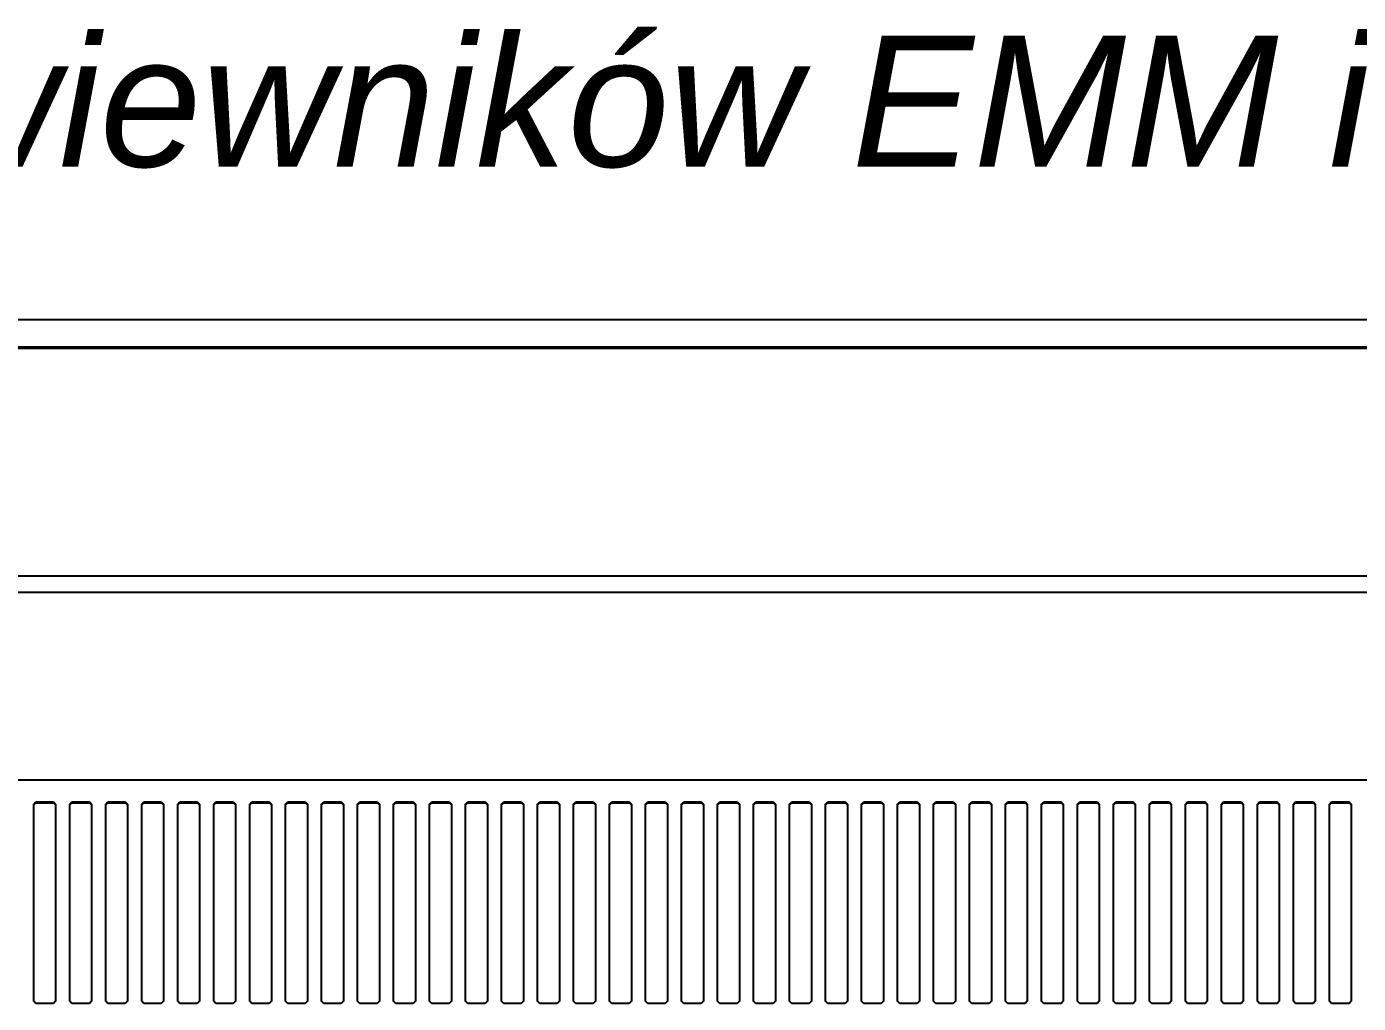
# Model space of a CAD drawing. Extents: x 11 to 255, y 34 to 125.
# Drawn here: x 133 to 194, y 80.2 to 125 of the extents above; entities that cross this region are included whole.
import ezdxf

# ---------------------------------------------------------------- set-up
doc = ezdxf.new("R2010")
doc.units = 0
doc.header["$MEASUREMENT"] = 0
doc.layers.get('0').update_dxf_attribs({"linetype": 'CONTINUOUS'})
doc.styles.get("Standard").update_dxf_attribs({"font": 'ARIALI.TTF'})

msp = doc.modelspace()

# ---------------------------------------------------------------- linework, layer by layer
at = {"color": 7, "linetype": 'CONTINUOUS'}
for p, q in [((24.136, 111.521), (222.039, 111.521)), ((23.838, 110.271), (222.336, 110.271)), ((24.689, 110.219), (221.486, 110.219)), ((133.412, 110.265), (133.312, 110.265)), ((133.312, 110.265), (133.312, 110.22)), ((133.312, 110.22), (133.412, 110.22)), ((134.212, 110.265), (133.412, 110.265)), ((133.412, 110.22), (133.412, 110.265)), ((133.412, 110.22), (134.212, 110.22)), ((134.312, 110.265), (134.212, 110.265)), ((134.212, 110.22), (134.212, 110.265)), ((134.212, 110.22), (134.312, 110.22)), ((134.312, 110.22), (134.312, 110.265)), ((135.062, 110.265), (134.962, 110.265)), ((134.962, 110.265), (134.962, 110.22)), ((134.962, 110.22), (135.062, 110.22)), ((135.862, 110.265), (135.062, 110.265)), ((135.062, 110.22), (135.062, 110.265)), ((135.062, 110.22), (135.862, 110.22)), ((135.962, 110.265), (135.862, 110.265)), ((135.862, 110.22), (135.862, 110.265)), ((135.862, 110.22), (135.962, 110.22)), ((135.962, 110.22), (135.962, 110.265)), ((136.712, 110.265), (136.612, 110.265)), ((136.612, 110.265), (136.612, 110.22)), ((136.612, 110.22), (136.712, 110.22)), ((137.512, 110.265), (136.712, 110.265)), ((136.712, 110.22), (136.712, 110.265)), ((136.712, 110.22), (137.512, 110.22)), ((137.612, 110.265), (137.512, 110.265)), ((137.512, 110.22), (137.512, 110.265)), ((137.512, 110.22), (137.612, 110.22)), ((137.612, 110.22), (137.612, 110.265)), ((138.362, 110.265), (138.262, 110.265)), ((138.262, 110.265), (138.262, 110.22)), ((138.262, 110.22), (138.362, 110.22)), ((139.162, 110.265), (138.362, 110.265)), ((138.362, 110.22), (138.362, 110.265)), ((138.362, 110.22), (139.162, 110.22)), ((139.262, 110.265), (139.162, 110.265)), ((139.162, 110.22), (139.162, 110.265)), ((139.162, 110.22), (139.262, 110.22)), ((139.262, 110.22), (139.262, 110.265)), ((140.012, 110.265), (139.912, 110.265)), ((139.912, 110.265), (139.912, 110.22)), ((139.912, 110.22), (140.012, 110.22)), ((140.812, 110.265), (140.012, 110.265)), ((140.012, 110.22), (140.012, 110.265)), ((140.012, 110.22), (140.812, 110.22)), ((140.912, 110.265), (140.812, 110.265)), ((140.812, 110.22), (140.812, 110.265)), ((140.812, 110.22), (140.912, 110.22)), ((140.912, 110.22), (140.912, 110.265)), ((141.662, 110.265), (141.562, 110.265)), ((141.562, 110.265), (141.562, 110.22)), ((141.562, 110.22), (141.662, 110.22)), ((142.462, 110.265), (141.662, 110.265)), ((141.662, 110.22), (141.662, 110.265)), ((141.662, 110.22), (142.462, 110.22)), ((142.562, 110.265), (142.462, 110.265)), ((142.462, 110.22), (142.462, 110.265)), ((142.462, 110.22), (142.562, 110.22)), ((142.562, 110.22), (142.562, 110.265)), ((143.312, 110.265), (143.212, 110.265)), ((143.212, 110.265), (143.212, 110.22)), ((143.212, 110.22), (143.312, 110.22)), ((144.112, 110.265), (143.312, 110.265)), ((143.312, 110.22), (143.312, 110.265)), ((143.312, 110.22), (144.112, 110.22)), ((144.212, 110.265), (144.112, 110.265)), ((144.112, 110.22), (144.112, 110.265)), ((144.112, 110.22), (144.212, 110.22)), ((144.212, 110.22), (144.212, 110.265)), ((144.962, 110.265), (144.862, 110.265)), ((144.862, 110.265), (144.862, 110.22)), ((144.862, 110.22), (144.962, 110.22)), ((145.762, 110.265), (144.962, 110.265)), ((144.962, 110.22), (144.962, 110.265)), ((144.962, 110.22), (145.762, 110.22)), ((145.862, 110.265), (145.762, 110.265)), ((145.762, 110.22), (145.762, 110.265)), ((145.762, 110.22), (145.862, 110.22)), ((145.862, 110.22), (145.862, 110.265)), ((146.612, 110.265), (146.512, 110.265)), ((146.512, 110.265), (146.512, 110.22)), ((146.512, 110.22), (146.612, 110.22)), ((147.412, 110.265), (146.612, 110.265)), ((146.612, 110.22), (146.612, 110.265)), ((146.612, 110.22), (147.412, 110.22)), ((147.512, 110.265), (147.412, 110.265)), ((147.412, 110.22), (147.412, 110.265)), ((147.412, 110.22), (147.512, 110.22)), ((147.512, 110.22), (147.512, 110.265)), ((148.262, 110.265), (148.162, 110.265)), ((148.162, 110.265), (148.162, 110.22)), ((148.162, 110.22), (148.262, 110.22)), ((149.062, 110.265), (148.262, 110.265)), ((148.262, 110.22), (148.262, 110.265)), ((148.262, 110.22), (149.062, 110.22)), ((149.162, 110.265), (149.062, 110.265)), ((149.062, 110.22), (149.062, 110.265)), ((149.062, 110.22), (149.162, 110.22)), ((149.162, 110.22), (149.162, 110.265)), ((149.912, 110.265), (149.812, 110.265)), ((149.812, 110.265), (149.812, 110.22)), ((149.812, 110.22), (149.912, 110.22)), ((150.712, 110.265), (149.912, 110.265)), ((149.912, 110.22), (149.912, 110.265)), ((149.912, 110.22), (150.712, 110.22)), ((150.812, 110.265), (150.712, 110.265)), ((150.712, 110.22), (150.712, 110.265)), ((150.712, 110.22), (150.812, 110.22)), ((150.812, 110.22), (150.812, 110.265)), ((151.562, 110.265), (151.462, 110.265)), ((151.462, 110.265), (151.462, 110.22)), ((151.462, 110.22), (151.562, 110.22)), ((152.362, 110.265), (151.562, 110.265)), ((151.562, 110.22), (151.562, 110.265)), ((151.562, 110.22), (152.362, 110.22)), ((152.462, 110.265), (152.362, 110.265)), ((152.362, 110.22), (152.362, 110.265)), ((152.362, 110.22), (152.462, 110.22)), ((152.462, 110.22), (152.462, 110.265)), ((153.212, 110.265), (153.112, 110.265)), ((153.112, 110.265), (153.112, 110.22)), ((153.112, 110.22), (153.212, 110.22)), ((154.012, 110.265), (153.212, 110.265)), ((153.212, 110.22), (153.212, 110.265)), ((153.212, 110.22), (154.012, 110.22)), ((154.112, 110.265), (154.012, 110.265)), ((154.012, 110.22), (154.012, 110.265)), ((154.012, 110.22), (154.112, 110.22)), ((154.112, 110.22), (154.112, 110.265)), ((154.862, 110.265), (154.762, 110.265)), ((154.762, 110.265), (154.762, 110.22)), ((154.762, 110.22), (154.862, 110.22)), ((155.662, 110.265), (154.862, 110.265)), ((154.862, 110.22), (154.862, 110.265)), ((154.862, 110.22), (155.662, 110.22)), ((155.762, 110.265), (155.662, 110.265)), ((155.662, 110.22), (155.662, 110.265)), ((155.662, 110.22), (155.762, 110.22)), ((155.762, 110.22), (155.762, 110.265)), ((156.512, 110.265), (156.412, 110.265)), ((156.412, 110.265), (156.412, 110.22)), ((156.412, 110.22), (156.512, 110.22)), ((157.312, 110.265), (156.512, 110.265)), ((156.512, 110.22), (156.512, 110.265)), ((156.512, 110.22), (157.312, 110.22)), ((157.412, 110.265), (157.312, 110.265)), ((157.312, 110.22), (157.312, 110.265)), ((157.312, 110.22), (157.412, 110.22)), ((157.412, 110.22), (157.412, 110.265)), ((158.162, 110.265), (158.062, 110.265)), ((158.062, 110.265), (158.062, 110.22)), ((158.062, 110.22), (158.162, 110.22)), ((158.962, 110.265), (158.162, 110.265)), ((158.162, 110.22), (158.162, 110.265)), ((158.162, 110.22), (158.962, 110.22)), ((159.062, 110.265), (158.962, 110.265)), ((158.962, 110.22), (158.962, 110.265)), ((158.962, 110.22), (159.062, 110.22)), ((159.062, 110.22), (159.062, 110.265)), ((159.812, 110.265), (159.712, 110.265)), ((159.712, 110.265), (159.712, 110.22)), ((159.712, 110.22), (159.812, 110.22)), ((160.612, 110.265), (159.812, 110.265)), ((159.812, 110.22), (159.812, 110.265)), ((159.812, 110.22), (160.612, 110.22)), ((160.712, 110.265), (160.612, 110.265)), ((160.612, 110.22), (160.612, 110.265)), ((160.612, 110.22), (160.712, 110.22)), ((160.712, 110.22), (160.712, 110.265)), ((161.462, 110.265), (161.362, 110.265)), ((161.362, 110.265), (161.362, 110.22)), ((161.362, 110.22), (161.462, 110.22)), ((162.262, 110.265), (161.462, 110.265)), ((161.462, 110.22), (161.462, 110.265)), ((161.462, 110.22), (162.262, 110.22)), ((162.362, 110.265), (162.262, 110.265)), ((162.262, 110.22), (162.262, 110.265)), ((162.262, 110.22), (162.362, 110.22)), ((162.362, 110.22), (162.362, 110.265)), ((163.112, 110.265), (163.012, 110.265)), ((163.012, 110.265), (163.012, 110.22)), ((163.012, 110.22), (163.112, 110.22)), ((163.912, 110.265), (163.112, 110.265)), ((163.112, 110.22), (163.112, 110.265)), ((163.112, 110.22), (163.912, 110.22)), ((164.012, 110.265), (163.912, 110.265)), ((163.912, 110.22), (163.912, 110.265)), ((163.912, 110.22), (164.012, 110.22)), ((164.012, 110.22), (164.012, 110.265)), ((164.762, 110.265), (164.662, 110.265)), ((164.662, 110.265), (164.662, 110.22)), ((164.662, 110.22), (164.762, 110.22)), ((165.562, 110.265), (164.762, 110.265)), ((164.762, 110.22), (164.762, 110.265)), ((164.762, 110.22), (165.562, 110.22)), ((165.662, 110.265), (165.562, 110.265)), ((165.562, 110.22), (165.562, 110.265)), ((165.562, 110.22), (165.662, 110.22)), ((165.662, 110.22), (165.662, 110.265)), ((166.412, 110.265), (166.312, 110.265)), ((166.312, 110.265), (166.312, 110.22)), ((166.312, 110.22), (166.412, 110.22)), ((167.212, 110.265), (166.412, 110.265)), ((166.412, 110.22), (166.412, 110.265)), ((166.412, 110.22), (167.212, 110.22)), ((167.312, 110.265), (167.212, 110.265)), ((167.212, 110.22), (167.212, 110.265)), ((167.212, 110.22), (167.312, 110.22)), ((167.312, 110.22), (167.312, 110.265)), ((168.062, 110.265), (167.962, 110.265)), ((167.962, 110.265), (167.962, 110.22)), ((167.962, 110.22), (168.062, 110.22)), ((168.862, 110.265), (168.062, 110.265)), ((168.062, 110.22), (168.062, 110.265)), ((168.062, 110.22), (168.862, 110.22)), ((168.962, 110.265), (168.862, 110.265)), ((168.862, 110.22), (168.862, 110.265)), ((168.862, 110.22), (168.962, 110.22)), ((168.962, 110.22), (168.962, 110.265)), ((169.712, 110.265), (169.612, 110.265)), ((169.612, 110.265), (169.612, 110.22)), ((169.612, 110.22), (169.712, 110.22)), ((170.512, 110.265), (169.712, 110.265)), ((169.712, 110.22), (169.712, 110.265)), ((169.712, 110.22), (170.512, 110.22)), ((170.612, 110.265), (170.512, 110.265)), ((170.512, 110.22), (170.512, 110.265)), ((170.512, 110.22), (170.612, 110.22)), ((170.612, 110.22), (170.612, 110.265)), ((171.362, 110.265), (171.262, 110.265)), ((171.262, 110.265), (171.262, 110.22)), ((171.262, 110.22), (171.362, 110.22)), ((172.162, 110.265), (171.362, 110.265)), ((171.362, 110.22), (171.362, 110.265)), ((171.362, 110.22), (172.162, 110.22)), ((172.262, 110.265), (172.162, 110.265)), ((172.162, 110.22), (172.162, 110.265)), ((172.162, 110.22), (172.262, 110.22)), ((172.262, 110.22), (172.262, 110.265)), ((173.012, 110.265), (172.912, 110.265)), ((172.912, 110.265), (172.912, 110.22)), ((172.912, 110.22), (173.012, 110.22)), ((173.812, 110.265), (173.012, 110.265)), ((173.012, 110.22), (173.012, 110.265)), ((173.012, 110.22), (173.812, 110.22)), ((173.912, 110.265), (173.812, 110.265)), ((173.812, 110.22), (173.812, 110.265)), ((173.812, 110.22), (173.912, 110.22)), ((173.912, 110.22), (173.912, 110.265)), ((174.662, 110.265), (174.562, 110.265)), ((174.562, 110.265), (174.562, 110.22)), ((174.562, 110.22), (174.662, 110.22)), ((175.462, 110.265), (174.662, 110.265)), ((174.662, 110.22), (174.662, 110.265)), ((174.662, 110.22), (175.462, 110.22)), ((175.562, 110.265), (175.462, 110.265)), ((175.462, 110.22), (175.462, 110.265)), ((175.462, 110.22), (175.562, 110.22)), ((175.562, 110.22), (175.562, 110.265)), ((176.312, 110.265), (176.212, 110.265)), ((176.212, 110.265), (176.212, 110.22)), ((176.212, 110.22), (176.312, 110.22)), ((177.112, 110.265), (176.312, 110.265)), ((176.312, 110.22), (176.312, 110.265)), ((176.312, 110.22), (177.112, 110.22)), ((177.212, 110.265), (177.112, 110.265)), ((177.112, 110.22), (177.112, 110.265)), ((177.112, 110.22), (177.212, 110.22)), ((177.212, 110.22), (177.212, 110.265)), ((177.962, 110.265), (177.862, 110.265)), ((177.862, 110.265), (177.862, 110.22)), ((177.862, 110.22), (177.962, 110.22)), ((178.762, 110.265), (177.962, 110.265)), ((177.962, 110.22), (177.962, 110.265)), ((177.962, 110.22), (178.762, 110.22)), ((178.862, 110.265), (178.762, 110.265)), ((178.762, 110.22), (178.762, 110.265)), ((178.762, 110.22), (178.862, 110.22)), ((178.862, 110.22), (178.862, 110.265)), ((179.612, 110.265), (179.512, 110.265)), ((179.512, 110.265), (179.512, 110.22)), ((179.512, 110.22), (179.612, 110.22)), ((180.412, 110.265), (179.612, 110.265)), ((179.612, 110.22), (179.612, 110.265)), ((179.612, 110.22), (180.412, 110.22)), ((180.512, 110.265), (180.412, 110.265)), ((180.412, 110.22), (180.412, 110.265)), ((180.412, 110.22), (180.512, 110.22)), ((180.512, 110.22), (180.512, 110.265)), ((181.262, 110.265), (181.162, 110.265)), ((181.162, 110.265), (181.162, 110.22)), ((181.162, 110.22), (181.262, 110.22)), ((182.062, 110.265), (181.262, 110.265)), ((181.262, 110.22), (181.262, 110.265)), ((181.262, 110.22), (182.062, 110.22)), ((182.162, 110.265), (182.062, 110.265)), ((182.062, 110.22), (182.062, 110.265)), ((182.062, 110.22), (182.162, 110.22)), ((182.162, 110.22), (182.162, 110.265)), ((182.912, 110.265), (182.812, 110.265)), ((182.812, 110.265), (182.812, 110.22)), ((182.812, 110.22), (182.912, 110.22)), ((183.712, 110.265), (182.912, 110.265)), ((182.912, 110.22), (182.912, 110.265)), ((182.912, 110.22), (183.712, 110.22)), ((183.812, 110.265), (183.712, 110.265)), ((183.712, 110.22), (183.712, 110.265)), ((183.712, 110.22), (183.812, 110.22)), ((183.812, 110.22), (183.812, 110.265)), ((184.562, 110.265), (184.462, 110.265)), ((184.462, 110.265), (184.462, 110.22)), ((184.462, 110.22), (184.562, 110.22)), ((185.362, 110.265), (184.562, 110.265)), ((184.562, 110.22), (184.562, 110.265)), ((184.562, 110.22), (185.362, 110.22)), ((185.462, 110.265), (185.362, 110.265)), ((185.362, 110.22), (185.362, 110.265)), ((185.362, 110.22), (185.462, 110.22)), ((185.462, 110.22), (185.462, 110.265)), ((186.212, 110.265), (186.112, 110.265)), ((186.112, 110.265), (186.112, 110.22)), ((186.112, 110.22), (186.212, 110.22)), ((187.012, 110.265), (186.212, 110.265)), ((186.212, 110.22), (186.212, 110.265)), ((186.212, 110.22), (187.012, 110.22)), ((187.112, 110.265), (187.012, 110.265)), ((187.012, 110.22), (187.012, 110.265)), ((187.012, 110.22), (187.112, 110.22)), ((187.112, 110.22), (187.112, 110.265)), ((187.862, 110.265), (187.762, 110.265)), ((187.762, 110.265), (187.762, 110.22)), ((187.762, 110.22), (187.862, 110.22)), ((188.662, 110.265), (187.862, 110.265)), ((187.862, 110.22), (187.862, 110.265)), ((187.862, 110.22), (188.662, 110.22)), ((188.762, 110.265), (188.662, 110.265)), ((188.662, 110.22), (188.662, 110.265)), ((188.662, 110.22), (188.762, 110.22)), ((188.762, 110.22), (188.762, 110.265)), ((189.512, 110.265), (189.412, 110.265)), ((189.412, 110.265), (189.412, 110.22)), ((189.412, 110.22), (189.512, 110.22)), ((190.312, 110.265), (189.512, 110.265)), ((189.512, 110.22), (189.512, 110.265)), ((189.512, 110.22), (190.312, 110.22)), ((190.412, 110.265), (190.312, 110.265)), ((190.312, 110.22), (190.312, 110.265)), ((190.312, 110.22), (190.412, 110.22)), ((190.412, 110.22), (190.412, 110.265)), ((191.162, 110.265), (191.062, 110.265)), ((191.062, 110.265), (191.062, 110.22)), ((191.062, 110.22), (191.162, 110.22)), ((191.962, 110.265), (191.162, 110.265)), ((191.162, 110.22), (191.162, 110.265)), ((191.162, 110.22), (191.962, 110.22)), ((192.062, 110.265), (191.962, 110.265)), ((191.962, 110.22), (191.962, 110.265)), ((191.962, 110.22), (192.062, 110.22)), ((192.062, 110.22), (192.062, 110.265)), ((192.812, 110.265), (192.712, 110.265)), ((192.712, 110.265), (192.712, 110.22)), ((192.712, 110.22), (192.812, 110.22)), ((193.612, 110.265), (192.812, 110.265)), ((192.812, 110.22), (192.812, 110.265)), ((192.812, 110.22), (193.612, 110.22)), ((193.712, 110.265), (193.612, 110.265)), ((193.612, 110.22), (193.612, 110.265)), ((193.612, 110.22), (193.712, 110.22)), ((193.712, 110.22), (193.712, 110.265)), ((24.139, 99.771), (222.036, 99.771)), ((24.138, 99.021), (222.037, 99.021)), ((24.689, 90.43), (221.486, 90.43)), ((133.312, 89.316), (133.412, 89.415)), ((133.312, 89.276), (133.412, 89.376)), ((133.312, 80.278), (133.312, 89.316)), ((133.412, 89.415), (134.212, 89.415)), ((133.412, 89.376), (133.412, 89.415)), ((133.412, 89.376), (134.212, 89.376)), ((134.212, 89.415), (134.312, 89.316)), ((134.212, 89.376), (134.212, 89.415)), ((134.212, 89.376), (134.312, 89.276)), ((134.312, 89.316), (134.312, 80.278)), ((134.962, 89.316), (135.062, 89.415)), ((134.962, 89.276), (135.062, 89.376)), ((134.962, 80.278), (134.962, 89.316)), ((135.062, 89.415), (135.862, 89.415)), ((135.062, 89.376), (135.062, 89.415)), ((135.062, 89.376), (135.862, 89.376)), ((135.862, 89.415), (135.962, 89.316)), ((135.862, 89.376), (135.862, 89.415)), ((135.862, 89.376), (135.962, 89.276)), ((135.962, 89.316), (135.962, 80.278)), ((136.612, 89.316), (136.712, 89.415)), ((136.612, 89.276), (136.712, 89.376)), ((136.612, 80.278), (136.612, 89.316)), ((136.712, 89.415), (137.512, 89.415)), ((136.712, 89.376), (136.712, 89.415)), ((136.712, 89.376), (137.512, 89.376)), ((137.512, 89.415), (137.612, 89.316)), ((137.512, 89.376), (137.512, 89.415)), ((137.512, 89.376), (137.612, 89.276)), ((137.612, 89.316), (137.612, 80.278)), ((138.262, 89.316), (138.362, 89.415)), ((138.262, 89.276), (138.362, 89.376)), ((138.262, 80.278), (138.262, 89.316)), ((138.362, 89.415), (139.162, 89.415)), ((138.362, 89.376), (138.362, 89.415)), ((138.362, 89.376), (139.162, 89.376)), ((139.162, 89.415), (139.262, 89.316)), ((139.162, 89.376), (139.162, 89.415)), ((139.162, 89.376), (139.262, 89.276)), ((139.262, 89.316), (139.262, 80.278)), ((139.912, 89.316), (140.012, 89.415)), ((139.912, 89.276), (140.012, 89.376)), ((139.912, 80.278), (139.912, 89.316)), ((140.012, 89.415), (140.812, 89.415)), ((140.012, 89.376), (140.012, 89.415)), ((140.012, 89.376), (140.812, 89.376)), ((140.812, 89.415), (140.912, 89.316)), ((140.812, 89.376), (140.812, 89.415)), ((140.812, 89.376), (140.912, 89.276)), ((140.912, 89.316), (140.912, 80.278)), ((141.562, 89.316), (141.662, 89.415)), ((141.562, 89.276), (141.662, 89.376)), ((141.562, 80.278), (141.562, 89.316)), ((141.662, 89.415), (142.462, 89.415)), ((141.662, 89.376), (141.662, 89.415)), ((141.662, 89.376), (142.462, 89.376)), ((142.462, 89.415), (142.562, 89.316)), ((142.462, 89.376), (142.462, 89.415)), ((142.462, 89.376), (142.562, 89.276)), ((142.562, 89.316), (142.562, 80.278)), ((143.212, 89.316), (143.312, 89.415)), ((143.212, 89.276), (143.312, 89.376)), ((143.212, 80.278), (143.212, 89.316)), ((143.312, 89.415), (144.112, 89.415)), ((143.312, 89.376), (143.312, 89.415)), ((143.312, 89.376), (144.112, 89.376)), ((144.112, 89.415), (144.212, 89.316)), ((144.112, 89.376), (144.112, 89.415)), ((144.112, 89.376), (144.212, 89.276)), ((144.212, 89.316), (144.212, 80.278)), ((144.862, 89.316), (144.962, 89.415)), ((144.862, 89.276), (144.962, 89.376)), ((144.862, 80.278), (144.862, 89.316)), ((144.962, 89.415), (145.762, 89.415)), ((144.962, 89.376), (144.962, 89.415)), ((144.962, 89.376), (145.762, 89.376)), ((145.762, 89.415), (145.862, 89.316)), ((145.762, 89.376), (145.762, 89.415)), ((145.762, 89.376), (145.862, 89.276)), ((145.862, 89.316), (145.862, 80.278)), ((146.512, 89.316), (146.612, 89.415)), ((146.512, 89.276), (146.612, 89.376)), ((146.512, 80.278), (146.512, 89.316)), ((146.612, 89.415), (147.412, 89.415)), ((146.612, 89.376), (146.612, 89.415)), ((146.612, 89.376), (147.412, 89.376)), ((147.412, 89.415), (147.512, 89.316)), ((147.412, 89.376), (147.412, 89.415)), ((147.412, 89.376), (147.512, 89.276)), ((147.512, 89.316), (147.512, 80.278)), ((148.162, 89.316), (148.262, 89.415)), ((148.162, 89.276), (148.262, 89.376)), ((148.162, 80.278), (148.162, 89.316)), ((148.262, 89.415), (149.062, 89.415)), ((148.262, 89.376), (148.262, 89.415)), ((148.262, 89.376), (149.062, 89.376)), ((149.062, 89.415), (149.162, 89.316)), ((149.062, 89.376), (149.062, 89.415)), ((149.062, 89.376), (149.162, 89.276)), ((149.162, 89.316), (149.162, 80.278)), ((149.812, 89.316), (149.912, 89.415)), ((149.812, 89.276), (149.912, 89.376)), ((149.812, 80.278), (149.812, 89.316)), ((149.912, 89.415), (150.712, 89.415)), ((149.912, 89.376), (149.912, 89.415)), ((149.912, 89.376), (150.712, 89.376)), ((150.712, 89.415), (150.812, 89.316)), ((150.712, 89.376), (150.712, 89.415)), ((150.712, 89.376), (150.812, 89.276)), ((150.812, 89.316), (150.812, 80.278)), ((151.462, 89.316), (151.562, 89.415)), ((151.462, 89.276), (151.562, 89.376)), ((151.462, 80.278), (151.462, 89.316)), ((151.562, 89.415), (152.362, 89.415)), ((151.562, 89.376), (151.562, 89.415)), ((151.562, 89.376), (152.362, 89.376)), ((152.362, 89.415), (152.462, 89.316)), ((152.362, 89.376), (152.362, 89.415)), ((152.362, 89.376), (152.462, 89.276)), ((152.462, 89.316), (152.462, 80.278)), ((153.112, 89.316), (153.212, 89.415)), ((153.112, 89.276), (153.212, 89.376)), ((153.112, 80.278), (153.112, 89.316)), ((153.212, 89.415), (154.012, 89.415)), ((153.212, 89.376), (153.212, 89.415)), ((153.212, 89.376), (154.012, 89.376)), ((154.012, 89.415), (154.112, 89.316)), ((154.012, 89.376), (154.012, 89.415)), ((154.012, 89.376), (154.112, 89.276)), ((154.112, 89.316), (154.112, 80.278)), ((154.762, 89.316), (154.862, 89.415)), ((154.762, 89.276), (154.862, 89.376)), ((154.762, 80.278), (154.762, 89.316)), ((154.862, 89.415), (155.662, 89.415)), ((154.862, 89.376), (154.862, 89.415)), ((154.862, 89.376), (155.662, 89.376)), ((155.662, 89.415), (155.762, 89.316)), ((155.662, 89.376), (155.662, 89.415)), ((155.662, 89.376), (155.762, 89.276)), ((155.762, 89.316), (155.762, 80.278)), ((156.412, 89.316), (156.512, 89.415)), ((156.412, 89.276), (156.512, 89.376)), ((156.412, 80.278), (156.412, 89.316)), ((156.512, 89.415), (157.312, 89.415)), ((156.512, 89.376), (156.512, 89.415)), ((156.512, 89.376), (157.312, 89.376)), ((157.312, 89.415), (157.412, 89.316)), ((157.312, 89.376), (157.312, 89.415)), ((157.312, 89.376), (157.412, 89.276)), ((157.412, 89.316), (157.412, 80.278)), ((158.062, 89.316), (158.162, 89.415)), ((158.062, 89.276), (158.162, 89.376)), ((158.062, 80.278), (158.062, 89.316)), ((158.162, 89.415), (158.962, 89.415)), ((158.162, 89.376), (158.162, 89.415)), ((158.162, 89.376), (158.962, 89.376)), ((158.962, 89.415), (159.062, 89.316)), ((158.962, 89.376), (158.962, 89.415)), ((158.962, 89.376), (159.062, 89.276)), ((159.062, 89.316), (159.062, 80.278)), ((159.712, 89.316), (159.812, 89.415)), ((159.712, 89.276), (159.812, 89.376)), ((159.712, 80.278), (159.712, 89.316)), ((159.812, 89.415), (160.612, 89.415)), ((159.812, 89.376), (159.812, 89.415)), ((159.812, 89.376), (160.612, 89.376)), ((160.612, 89.415), (160.712, 89.316)), ((160.612, 89.376), (160.612, 89.415)), ((160.612, 89.376), (160.712, 89.276)), ((160.712, 89.316), (160.712, 80.278)), ((161.362, 89.316), (161.462, 89.415)), ((161.362, 89.276), (161.462, 89.376)), ((161.362, 80.278), (161.362, 89.316)), ((161.462, 89.415), (162.262, 89.415)), ((161.462, 89.376), (161.462, 89.415)), ((161.462, 89.376), (162.262, 89.376)), ((162.262, 89.415), (162.362, 89.316)), ((162.262, 89.376), (162.262, 89.415)), ((162.262, 89.376), (162.362, 89.276)), ((162.362, 89.316), (162.362, 80.278)), ((163.012, 89.316), (163.112, 89.415)), ((163.012, 89.276), (163.112, 89.376)), ((163.012, 80.278), (163.012, 89.316)), ((163.112, 89.415), (163.912, 89.415)), ((163.112, 89.376), (163.112, 89.415)), ((163.112, 89.376), (163.912, 89.376)), ((163.912, 89.415), (164.012, 89.316)), ((163.912, 89.376), (163.912, 89.415)), ((163.912, 89.376), (164.012, 89.276)), ((164.012, 89.316), (164.012, 80.278)), ((164.662, 89.316), (164.762, 89.415)), ((164.662, 89.276), (164.762, 89.376)), ((164.662, 80.278), (164.662, 89.316)), ((164.762, 89.415), (165.562, 89.415)), ((164.762, 89.376), (164.762, 89.415)), ((164.762, 89.376), (165.562, 89.376)), ((165.562, 89.415), (165.662, 89.316)), ((165.562, 89.376), (165.562, 89.415)), ((165.562, 89.376), (165.662, 89.276)), ((165.662, 89.316), (165.662, 80.278)), ((166.312, 89.316), (166.412, 89.415)), ((166.312, 89.276), (166.412, 89.376)), ((166.312, 80.278), (166.312, 89.316)), ((166.412, 89.415), (167.212, 89.415)), ((166.412, 89.376), (166.412, 89.415)), ((166.412, 89.376), (167.212, 89.376)), ((167.212, 89.415), (167.312, 89.316)), ((167.212, 89.376), (167.212, 89.415)), ((167.212, 89.376), (167.312, 89.276)), ((167.312, 89.316), (167.312, 80.278)), ((167.962, 89.316), (168.062, 89.415)), ((167.962, 89.276), (168.062, 89.376)), ((167.962, 80.278), (167.962, 89.316)), ((168.062, 89.415), (168.862, 89.415)), ((168.062, 89.376), (168.062, 89.415)), ((168.062, 89.376), (168.862, 89.376)), ((168.862, 89.415), (168.962, 89.316)), ((168.862, 89.376), (168.862, 89.415)), ((168.862, 89.376), (168.962, 89.276)), ((168.962, 89.316), (168.962, 80.278)), ((169.612, 89.316), (169.712, 89.415)), ((169.612, 89.276), (169.712, 89.376)), ((169.612, 80.278), (169.612, 89.316)), ((169.712, 89.415), (170.512, 89.415)), ((169.712, 89.376), (169.712, 89.415)), ((169.712, 89.376), (170.512, 89.376)), ((170.512, 89.415), (170.612, 89.316)), ((170.512, 89.376), (170.512, 89.415)), ((170.512, 89.376), (170.612, 89.276)), ((170.612, 89.316), (170.612, 80.278)), ((171.262, 89.316), (171.362, 89.415)), ((171.262, 89.276), (171.362, 89.376)), ((171.262, 80.278), (171.262, 89.316)), ((171.362, 89.415), (172.162, 89.415)), ((171.362, 89.376), (171.362, 89.415)), ((171.362, 89.376), (172.162, 89.376)), ((172.162, 89.415), (172.262, 89.316)), ((172.162, 89.376), (172.162, 89.415)), ((172.162, 89.376), (172.262, 89.276)), ((172.262, 89.316), (172.262, 80.278)), ((172.912, 89.316), (173.012, 89.415)), ((172.912, 89.276), (173.012, 89.376)), ((172.912, 80.278), (172.912, 89.316)), ((173.012, 89.415), (173.812, 89.415)), ((173.012, 89.376), (173.012, 89.415)), ((173.012, 89.376), (173.812, 89.376)), ((173.812, 89.415), (173.912, 89.316)), ((173.812, 89.376), (173.812, 89.415)), ((173.812, 89.376), (173.912, 89.276)), ((173.912, 89.316), (173.912, 80.278)), ((174.562, 89.316), (174.662, 89.415)), ((174.562, 89.276), (174.662, 89.376)), ((174.562, 80.278), (174.562, 89.316)), ((174.662, 89.415), (175.462, 89.415)), ((174.662, 89.376), (174.662, 89.415)), ((174.662, 89.376), (175.462, 89.376)), ((175.462, 89.415), (175.562, 89.316)), ((175.462, 89.376), (175.462, 89.415)), ((175.462, 89.376), (175.562, 89.276)), ((175.562, 89.316), (175.562, 80.278)), ((176.212, 89.316), (176.312, 89.415)), ((176.212, 89.276), (176.312, 89.376)), ((176.212, 80.278), (176.212, 89.316)), ((176.312, 89.415), (177.112, 89.415)), ((176.312, 89.376), (176.312, 89.415)), ((176.312, 89.376), (177.112, 89.376)), ((177.112, 89.415), (177.212, 89.316)), ((177.112, 89.376), (177.112, 89.415)), ((177.112, 89.376), (177.212, 89.276)), ((177.212, 89.316), (177.212, 80.278)), ((177.862, 89.316), (177.962, 89.415)), ((177.862, 89.276), (177.962, 89.376)), ((177.862, 80.278), (177.862, 89.316)), ((177.962, 89.415), (178.762, 89.415)), ((177.962, 89.376), (177.962, 89.415)), ((177.962, 89.376), (178.762, 89.376)), ((178.762, 89.415), (178.862, 89.316)), ((178.762, 89.376), (178.762, 89.415)), ((178.762, 89.376), (178.862, 89.276)), ((178.862, 89.316), (178.862, 80.278)), ((179.512, 89.316), (179.612, 89.415)), ((179.512, 89.276), (179.612, 89.376)), ((179.512, 80.278), (179.512, 89.316)), ((179.612, 89.415), (180.412, 89.415)), ((179.612, 89.376), (179.612, 89.415)), ((179.612, 89.376), (180.412, 89.376)), ((180.412, 89.415), (180.512, 89.316)), ((180.412, 89.376), (180.412, 89.415)), ((180.412, 89.376), (180.512, 89.276)), ((180.512, 89.316), (180.512, 80.278)), ((181.162, 89.316), (181.262, 89.415)), ((181.162, 89.276), (181.262, 89.376)), ((181.162, 80.278), (181.162, 89.316)), ((181.262, 89.415), (182.062, 89.415)), ((181.262, 89.376), (181.262, 89.415)), ((181.262, 89.376), (182.062, 89.376)), ((182.062, 89.415), (182.162, 89.316)), ((182.062, 89.376), (182.062, 89.415)), ((182.062, 89.376), (182.162, 89.276)), ((182.162, 89.316), (182.162, 80.278)), ((182.812, 89.316), (182.912, 89.415)), ((182.812, 89.276), (182.912, 89.376)), ((182.812, 80.278), (182.812, 89.316)), ((182.912, 89.415), (183.712, 89.415)), ((182.912, 89.376), (182.912, 89.415)), ((182.912, 89.376), (183.712, 89.376)), ((183.712, 89.415), (183.812, 89.316)), ((183.712, 89.376), (183.712, 89.415)), ((183.712, 89.376), (183.812, 89.276)), ((183.812, 89.316), (183.812, 80.278)), ((184.462, 89.316), (184.562, 89.415)), ((184.462, 89.276), (184.562, 89.376)), ((184.462, 80.278), (184.462, 89.316)), ((184.562, 89.415), (185.362, 89.415)), ((184.562, 89.376), (184.562, 89.415)), ((184.562, 89.376), (185.362, 89.376)), ((185.362, 89.415), (185.462, 89.316)), ((185.362, 89.376), (185.362, 89.415)), ((185.362, 89.376), (185.462, 89.276)), ((185.462, 89.316), (185.462, 80.278)), ((186.112, 89.316), (186.212, 89.415)), ((186.112, 89.276), (186.212, 89.376)), ((186.112, 80.278), (186.112, 89.316)), ((186.212, 89.415), (187.012, 89.415)), ((186.212, 89.376), (186.212, 89.415)), ((186.212, 89.376), (187.012, 89.376)), ((187.012, 89.415), (187.112, 89.316)), ((187.012, 89.376), (187.012, 89.415)), ((187.012, 89.376), (187.112, 89.276)), ((187.112, 89.316), (187.112, 80.278)), ((187.762, 89.316), (187.862, 89.415)), ((187.762, 89.276), (187.862, 89.376)), ((187.762, 80.278), (187.762, 89.316)), ((187.862, 89.415), (188.662, 89.415)), ((187.862, 89.376), (187.862, 89.415)), ((187.862, 89.376), (188.662, 89.376)), ((188.662, 89.415), (188.762, 89.316)), ((188.662, 89.376), (188.662, 89.415)), ((188.662, 89.376), (188.762, 89.276)), ((188.762, 89.316), (188.762, 80.278)), ((189.412, 89.316), (189.512, 89.415)), ((189.412, 89.276), (189.512, 89.376)), ((189.412, 80.278), (189.412, 89.316)), ((189.512, 89.415), (190.312, 89.415)), ((189.512, 89.376), (189.512, 89.415)), ((189.512, 89.376), (190.312, 89.376)), ((190.312, 89.415), (190.412, 89.316)), ((190.312, 89.376), (190.312, 89.415)), ((190.312, 89.376), (190.412, 89.276)), ((190.412, 89.316), (190.412, 80.278)), ((191.062, 89.316), (191.162, 89.415)), ((191.062, 89.276), (191.162, 89.376)), ((191.062, 80.278), (191.062, 89.316)), ((191.162, 89.415), (191.962, 89.415)), ((191.162, 89.376), (191.162, 89.415)), ((191.162, 89.376), (191.962, 89.376)), ((191.962, 89.415), (192.062, 89.316)), ((191.962, 89.376), (191.962, 89.415)), ((191.962, 89.376), (192.062, 89.276)), ((192.062, 89.316), (192.062, 80.278)), ((192.712, 89.316), (192.812, 89.415)), ((192.712, 89.276), (192.812, 89.376)), ((192.712, 80.278), (192.712, 89.316)), ((192.812, 89.415), (193.612, 89.415)), ((192.812, 89.376), (192.812, 89.415)), ((192.812, 89.376), (193.612, 89.376)), ((193.612, 89.415), (193.712, 89.316)), ((193.612, 89.376), (193.612, 89.415)), ((193.612, 89.376), (193.712, 89.276)), ((193.712, 89.316), (193.712, 80.278)), ((133.412, 80.178), (133.312, 80.278)), ((134.212, 80.178), (133.412, 80.178)), ((134.312, 80.278), (134.212, 80.178)), ((135.062, 80.178), (134.962, 80.278)), ((135.862, 80.178), (135.062, 80.178)), ((135.962, 80.278), (135.862, 80.178)), ((136.712, 80.178), (136.612, 80.278)), ((137.512, 80.178), (136.712, 80.178)), ((137.612, 80.278), (137.512, 80.178)), ((138.362, 80.178), (138.262, 80.278)), ((139.162, 80.178), (138.362, 80.178)), ((139.262, 80.278), (139.162, 80.178)), ((140.012, 80.178), (139.912, 80.278)), ((140.812, 80.178), (140.012, 80.178)), ((140.912, 80.278), (140.812, 80.178)), ((141.662, 80.178), (141.562, 80.278)), ((142.462, 80.178), (141.662, 80.178)), ((142.562, 80.278), (142.462, 80.178)), ((143.312, 80.178), (143.212, 80.278)), ((144.112, 80.178), (143.312, 80.178)), ((144.212, 80.278), (144.112, 80.178)), ((144.962, 80.178), (144.862, 80.278)), ((145.762, 80.178), (144.962, 80.178)), ((145.862, 80.278), (145.762, 80.178)), ((146.612, 80.178), (146.512, 80.278)), ((147.412, 80.178), (146.612, 80.178)), ((147.512, 80.278), (147.412, 80.178)), ((148.262, 80.178), (148.162, 80.278)), ((149.062, 80.178), (148.262, 80.178)), ((149.162, 80.278), (149.062, 80.178)), ((149.912, 80.178), (149.812, 80.278)), ((150.712, 80.178), (149.912, 80.178)), ((150.812, 80.278), (150.712, 80.178)), ((151.562, 80.178), (151.462, 80.278)), ((152.362, 80.178), (151.562, 80.178)), ((152.462, 80.278), (152.362, 80.178)), ((153.212, 80.178), (153.112, 80.278)), ((154.012, 80.178), (153.212, 80.178)), ((154.112, 80.278), (154.012, 80.178)), ((154.862, 80.178), (154.762, 80.278)), ((155.662, 80.178), (154.862, 80.178)), ((155.762, 80.278), (155.662, 80.178)), ((156.512, 80.178), (156.412, 80.278)), ((157.312, 80.178), (156.512, 80.178)), ((157.412, 80.278), (157.312, 80.178)), ((158.162, 80.178), (158.062, 80.278)), ((158.962, 80.178), (158.162, 80.178)), ((159.062, 80.278), (158.962, 80.178)), ((159.812, 80.178), (159.712, 80.278)), ((160.612, 80.178), (159.812, 80.178)), ((160.712, 80.278), (160.612, 80.178)), ((161.462, 80.178), (161.362, 80.278)), ((162.262, 80.178), (161.462, 80.178)), ((162.362, 80.278), (162.262, 80.178)), ((163.112, 80.178), (163.012, 80.278)), ((163.912, 80.178), (163.112, 80.178)), ((164.012, 80.278), (163.912, 80.178)), ((164.762, 80.178), (164.662, 80.278)), ((165.562, 80.178), (164.762, 80.178)), ((165.662, 80.278), (165.562, 80.178)), ((166.412, 80.178), (166.312, 80.278)), ((167.212, 80.178), (166.412, 80.178)), ((167.312, 80.278), (167.212, 80.178)), ((168.062, 80.178), (167.962, 80.278)), ((168.862, 80.178), (168.062, 80.178)), ((168.962, 80.278), (168.862, 80.178)), ((169.712, 80.178), (169.612, 80.278)), ((170.512, 80.178), (169.712, 80.178)), ((170.612, 80.278), (170.512, 80.178)), ((171.362, 80.178), (171.262, 80.278)), ((172.162, 80.178), (171.362, 80.178)), ((172.262, 80.278), (172.162, 80.178)), ((173.012, 80.178), (172.912, 80.278)), ((173.812, 80.178), (173.012, 80.178)), ((173.912, 80.278), (173.812, 80.178)), ((174.662, 80.178), (174.562, 80.278)), ((175.462, 80.178), (174.662, 80.178)), ((175.562, 80.278), (175.462, 80.178)), ((176.312, 80.178), (176.212, 80.278)), ((177.112, 80.178), (176.312, 80.178)), ((177.212, 80.278), (177.112, 80.178)), ((177.962, 80.178), (177.862, 80.278)), ((178.762, 80.178), (177.962, 80.178)), ((178.862, 80.278), (178.762, 80.178)), ((179.612, 80.178), (179.512, 80.278)), ((180.412, 80.178), (179.612, 80.178)), ((180.512, 80.278), (180.412, 80.178)), ((181.262, 80.178), (181.162, 80.278)), ((182.062, 80.178), (181.262, 80.178)), ((182.162, 80.278), (182.062, 80.178)), ((182.912, 80.178), (182.812, 80.278)), ((183.712, 80.178), (182.912, 80.178)), ((183.812, 80.278), (183.712, 80.178)), ((184.562, 80.178), (184.462, 80.278)), ((185.362, 80.178), (184.562, 80.178)), ((185.462, 80.278), (185.362, 80.178)), ((186.212, 80.178), (186.112, 80.278)), ((187.012, 80.178), (186.212, 80.178)), ((187.112, 80.278), (187.012, 80.178)), ((187.862, 80.178), (187.762, 80.278)), ((188.662, 80.178), (187.862, 80.178)), ((188.762, 80.278), (188.662, 80.178)), ((189.512, 80.178), (189.412, 80.278)), ((190.312, 80.178), (189.512, 80.178)), ((190.412, 80.278), (190.312, 80.178)), ((191.162, 80.178), (191.062, 80.278)), ((191.962, 80.178), (191.162, 80.178)), ((192.062, 80.278), (191.962, 80.178)), ((192.812, 80.178), (192.712, 80.278)), ((193.612, 80.178), (192.812, 80.178)), ((193.712, 80.278), (193.612, 80.178))]:
    msp.add_line(p, q, dxfattribs=at)

# ---------------------------------------------------------------- texts
at = {"linetype": 'CONTINUOUS'}
msp.add_text('Okap standardowy do nawiewników EMM i EHA', height=6, dxfattribs=at).set_placement((35.247, 118.529))

doc.saveas('drawing.dxf')
